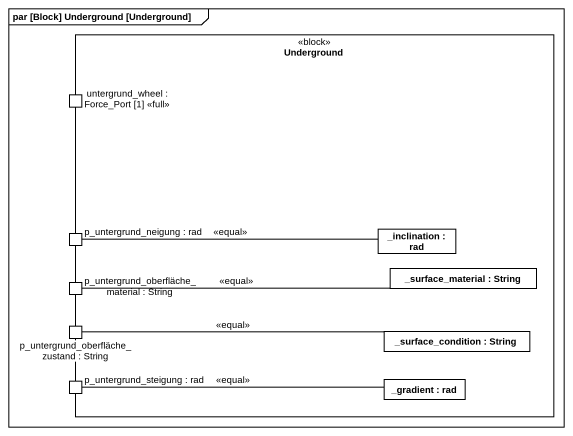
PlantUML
@startuml
mainframe par [Block] Underground [Underground]
rectangle Underground <<block>> {
  port "untergrund_wheel : Force_Port [1] <<full>>" as untergrund_wheel_Force_Port
  port "p_untergrund_neigung : rad" as p_untergrund_neigung_rad
  rectangle "_inclination : rad" as inclination
  rectangle "_surface_material : String" as surface_material
  port "p_untergrund_oberfläche_material : String" as p_untergrund_oberfläche
  port "p_untergrund_oberfläche_zustand : String" as p_untergrund_oberfläche_2
  rectangle "_surface_condition : String" as surface_condition
  port "p_untergrund_steigung : rad" as p_untergrund_steigung_rad
  rectangle "_gradient : rad" as gradient
}
inclination -left- p_untergrund_neigung_rad : <<equal>>
surface_material -left- p_untergrund_oberfläche : <<equal>>
surface_condition -left- p_untergrund_oberfläche_2 : <<equal>>
gradient -left- p_untergrund_steigung_rad : <<equal>>
@enduml
